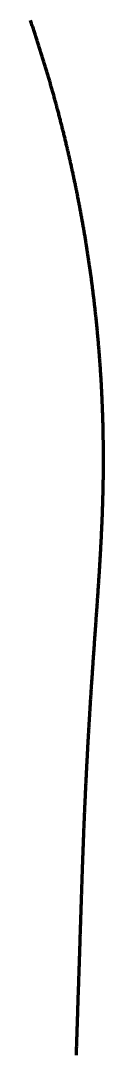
# Model space of a CAD drawing. Header units: metres. Extents: x 84843 to 90196, y 2281619 to 2289011.
# Drawn here: x 90163.6 to 90196.3, y 2281619 to 2282081 of the extents above; entities that cross this region are included whole.
import ezdxf

# ---------------------------------------------------------------- set-up
doc = ezdxf.new("R2010")
doc.units = ezdxf.units.M
doc.layers.add('Linje - 1', color=5, linetype='Continuous', lineweight=200)

msp = doc.modelspace()

# ---------------------------------------------------------------- linework, layer by layer
at = {"layer": 'Linje - 1'}
msp.add_polyline3d([(90184.12, 2281618.98, 44.11), (90184.14, 2281619.48, 44.1), (90184.15, 2281619.98, 44.09), (90184.17, 2281620.48, 44.08), (90184.19, 2281620.98, 44.06), (90184.2, 2281621.48, 44.05), (90184.22, 2281621.98, 44.04), (90184.23, 2281622.48, 44.02), (90184.25, 2281622.98, 44.01), (90184.27, 2281623.48, 44), (90184.28, 2281623.98, 43.99), (90184.3, 2281624.48, 43.97), (90184.32, 2281624.98, 43.96), (90184.33, 2281625.48, 43.95), (90184.35, 2281625.98, 43.93), (90184.37, 2281626.48, 43.92), (90184.38, 2281626.98, 43.91), (90184.4, 2281627.48, 43.9), (90184.42, 2281627.98, 43.88), (90184.43, 2281628.48, 43.87), (90184.45, 2281628.98, 43.86), (90184.47, 2281629.48, 43.84), (90184.48, 2281629.98, 43.83), (90184.5, 2281630.48, 43.82), (90184.52, 2281630.98, 43.81), (90184.53, 2281631.48, 43.79), (90184.55, 2281631.98, 43.78), (90184.56, 2281632.48, 43.77), (90184.58, 2281632.98, 43.75), (90184.6, 2281633.48, 43.74), (90184.61, 2281633.98, 43.73), (90184.63, 2281634.48, 43.72), (90184.65, 2281634.98, 43.7), (90184.66, 2281635.47, 43.69), (90184.68, 2281635.97, 43.68), (90184.7, 2281636.47, 43.66), (90184.71, 2281636.97, 43.65), (90184.73, 2281637.47, 43.64), (90184.75, 2281637.97, 43.63), (90184.76, 2281638.47, 43.61), (90184.78, 2281638.97, 43.6), (90184.8, 2281639.47, 43.59), (90184.81, 2281639.97, 43.57), (90184.83, 2281640.47, 43.56), (90184.84, 2281640.97, 43.55), (90184.86, 2281641.47, 43.54), (90184.88, 2281641.97, 43.52), (90184.89, 2281642.47, 43.51), (90184.91, 2281642.97, 43.5), (90184.93, 2281643.47, 43.48), (90184.94, 2281643.97, 43.47), (90184.96, 2281644.47, 43.46), (90184.98, 2281644.97, 43.44), (90184.99, 2281645.47, 43.43), (90185.01, 2281645.97, 43.42), (90185.03, 2281646.47, 43.41), (90185.04, 2281646.97, 43.39), (90185.06, 2281647.47, 43.38), (90185.08, 2281647.97, 43.37), (90185.09, 2281648.47, 43.35), (90185.11, 2281648.97, 43.34), (90185.13, 2281649.47, 43.33), (90185.14, 2281649.97, 43.32), (90185.16, 2281650.47, 43.3), (90185.17, 2281650.97, 43.29), (90185.19, 2281651.47, 43.28), (90185.21, 2281651.97, 43.26), (90185.22, 2281652.47, 43.25), (90185.24, 2281652.97, 43.24), (90185.26, 2281653.47, 43.23), (90185.27, 2281653.96, 43.21), (90185.29, 2281654.46, 43.2), (90185.31, 2281654.96, 43.19), (90185.32, 2281655.46, 43.17), (90185.34, 2281655.96, 43.16), (90185.36, 2281656.46, 43.15), (90185.37, 2281656.96, 43.14), (90185.39, 2281657.46, 43.12), (90185.41, 2281657.96, 43.11), (90185.42, 2281658.46, 43.1), (90185.44, 2281658.96, 43.08), (90185.45, 2281659.46, 43.07), (90185.47, 2281659.96, 43.06), (90185.49, 2281660.46, 43.05), (90185.5, 2281660.96, 43.03), (90185.52, 2281661.46, 43.02), (90185.54, 2281661.96, 43.01), (90185.55, 2281662.46, 42.99), (90185.57, 2281662.96, 42.98), (90185.59, 2281663.46, 42.97), (90185.6, 2281663.96, 42.96), (90185.62, 2281664.46, 42.94), (90185.64, 2281664.96, 42.93), (90185.65, 2281665.46, 42.92), (90185.67, 2281665.96, 42.9), (90185.69, 2281666.46, 42.89), (90185.7, 2281666.96, 42.88), (90185.72, 2281667.46, 42.87), (90185.74, 2281667.96, 42.85), (90185.75, 2281668.46, 42.84), (90185.77, 2281668.96, 42.83), (90185.78, 2281669.46, 42.81), (90185.8, 2281669.96, 42.8), (90185.82, 2281670.46, 42.79), (90185.83, 2281670.96, 42.78), (90185.85, 2281671.46, 42.76), (90185.87, 2281671.96, 42.75), (90185.88, 2281672.45, 42.74), (90185.9, 2281672.95, 42.72), (90185.92, 2281673.45, 42.71), (90185.93, 2281673.95, 42.7), (90185.95, 2281674.45, 42.68), (90185.97, 2281674.95, 42.67), (90185.98, 2281675.45, 42.66), (90186, 2281675.95, 42.65), (90186.02, 2281676.45, 42.63), (90186.03, 2281676.95, 42.62), (90186.05, 2281677.45, 42.61), (90186.06, 2281677.95, 42.59), (90186.08, 2281678.45, 42.58), (90186.1, 2281678.95, 42.57), (90186.11, 2281679.45, 42.56), (90186.13, 2281679.95, 42.54), (90186.15, 2281680.45, 42.53), (90186.16, 2281680.95, 42.52), (90186.18, 2281681.45, 42.5), (90186.2, 2281681.95, 42.49), (90186.21, 2281682.45, 42.48), (90186.23, 2281682.95, 42.47), (90186.25, 2281683.45, 42.45), (90186.26, 2281683.95, 42.44), (90186.28, 2281684.45, 42.43), (90186.3, 2281684.95, 42.41), (90186.31, 2281685.45, 42.4), (90186.33, 2281685.95, 42.39), (90186.35, 2281686.45, 42.38), (90186.36, 2281686.95, 42.36), (90186.38, 2281687.45, 42.35), (90186.39, 2281687.95, 42.34), (90186.41, 2281688.45, 42.32), (90186.43, 2281688.95, 42.31), (90186.44, 2281689.45, 42.3), (90186.46, 2281689.95, 42.29), (90186.48, 2281690.44, 42.27), (90186.49, 2281690.94, 42.26), (90186.51, 2281691.44, 42.25), (90186.53, 2281691.94, 42.23), (90186.54, 2281692.44, 42.22), (90186.56, 2281692.94, 42.21), (90186.58, 2281693.44, 42.2), (90186.59, 2281693.94, 42.18), (90186.61, 2281694.44, 42.17), (90186.63, 2281694.94, 42.16), (90186.64, 2281695.44, 42.14), (90186.66, 2281695.94, 42.13), (90186.68, 2281696.44, 42.12), (90186.69, 2281696.94, 42.11), (90186.71, 2281697.44, 42.09), (90186.73, 2281697.94, 42.08), (90186.74, 2281698.44, 42.07), (90186.76, 2281698.94, 42.05), (90186.78, 2281699.44, 42.04), (90186.79, 2281699.94, 42.03), (90186.81, 2281700.44, 42.02), (90186.83, 2281700.94, 42), (90186.85, 2281701.44, 41.99), (90186.86, 2281701.94, 41.98), (90186.88, 2281702.44, 41.96), (90186.9, 2281702.94, 41.95), (90186.91, 2281703.44, 41.94), (90186.93, 2281703.94, 41.92), (90186.95, 2281704.44, 41.91), (90186.97, 2281704.94, 41.9), (90186.98, 2281705.44, 41.89), (90187, 2281705.94, 41.87), (90187.02, 2281706.44, 41.86), (90187.04, 2281706.94, 41.85), (90187.05, 2281707.44, 41.83), (90187.07, 2281707.93, 41.82), (90187.09, 2281708.43, 41.81), (90187.11, 2281708.93, 41.8), (90187.13, 2281709.43, 41.78), (90187.14, 2281709.93, 41.77), (90187.16, 2281710.43, 41.76), (90187.18, 2281710.93, 41.74), (90187.2, 2281711.43, 41.73), (90187.22, 2281711.93, 41.72), (90187.24, 2281712.43, 41.71), (90187.26, 2281712.93, 41.69), (90187.27, 2281713.43, 41.68), (90187.29, 2281713.93, 41.67), (90187.31, 2281714.43, 41.65), (90187.33, 2281714.93, 41.64), (90187.35, 2281715.43, 41.63), (90187.37, 2281715.93, 41.62), (90187.39, 2281716.43, 41.6), (90187.41, 2281716.93, 41.59), (90187.43, 2281717.43, 41.58), (90187.45, 2281717.93, 41.56), (90187.47, 2281718.43, 41.55), (90187.49, 2281718.93, 41.54), (90187.51, 2281719.43, 41.53), (90187.53, 2281719.93, 41.51), (90187.55, 2281720.43, 41.5), (90187.57, 2281720.93, 41.49), (90187.59, 2281721.42, 41.47), (90187.61, 2281721.92, 41.46), (90187.63, 2281722.42, 41.45), (90187.65, 2281722.92, 41.44), (90187.67, 2281723.42, 41.42), (90187.69, 2281723.92, 41.41), (90187.71, 2281724.42, 41.4), (90187.74, 2281724.92, 41.38), (90187.76, 2281725.42, 41.37), (90187.78, 2281725.92, 41.36), (90187.8, 2281726.42, 41.35), (90187.82, 2281726.92, 41.33), (90187.84, 2281727.42, 41.32), (90187.86, 2281727.92, 41.31), (90187.89, 2281728.42, 41.3), (90187.91, 2281728.92, 41.29), (90187.93, 2281729.42, 41.27), (90187.95, 2281729.92, 41.26), (90187.97, 2281730.42, 41.25), (90188, 2281730.92, 41.24), (90188.02, 2281731.42, 41.22), (90188.04, 2281731.92, 41.21), (90188.06, 2281732.41, 41.2), (90188.09, 2281732.91, 41.19), (90188.11, 2281733.41, 41.18), (90188.13, 2281733.91, 41.17), (90188.16, 2281734.41, 41.15), (90188.18, 2281734.91, 41.14), (90188.2, 2281735.41, 41.13), (90188.23, 2281735.91, 41.12), (90188.25, 2281736.41, 41.11), (90188.27, 2281736.91, 41.1), (90188.3, 2281737.41, 41.08), (90188.32, 2281737.91, 41.07), (90188.34, 2281738.41, 41.06), (90188.37, 2281738.91, 41.05), (90188.39, 2281739.41, 41.04), (90188.42, 2281739.91, 41.03), (90188.44, 2281740.41, 41.02), (90188.47, 2281740.91, 41.01), (90188.49, 2281741.4, 40.99), (90188.51, 2281741.9, 40.98), (90188.54, 2281742.4, 40.97), (90188.56, 2281742.9, 40.96), (90188.59, 2281743.4, 40.95), (90188.61, 2281743.9, 40.94), (90188.64, 2281744.4, 40.93), (90188.66, 2281744.9, 40.92), (90188.69, 2281745.4, 40.91), (90188.71, 2281745.9, 40.9), (90188.74, 2281746.4, 40.89), (90188.76, 2281746.9, 40.88), (90188.79, 2281747.4, 40.87), (90188.82, 2281747.9, 40.86), (90188.84, 2281748.4, 40.85), (90188.87, 2281748.9, 40.84), (90188.89, 2281749.39, 40.83), (90188.92, 2281749.89, 40.82), (90188.95, 2281750.39, 40.81), (90188.97, 2281750.89, 40.8), (90189, 2281751.39, 40.79), (90189.03, 2281751.89, 40.78), (90189.05, 2281752.39, 40.77), (90189.08, 2281752.89, 40.76), (90189.11, 2281753.39, 40.75), (90189.13, 2281753.89, 40.74), (90189.16, 2281754.39, 40.73), (90189.19, 2281754.89, 40.72), (90189.21, 2281755.39, 40.71), (90189.24, 2281755.89, 40.7), (90189.27, 2281756.38, 40.69), (90189.3, 2281756.88, 40.68), (90189.32, 2281757.38, 40.67), (90189.35, 2281757.88, 40.66), (90189.38, 2281758.38, 40.65), (90189.41, 2281758.88, 40.64), (90189.44, 2281759.38, 40.63), (90189.46, 2281759.88, 40.62), (90189.49, 2281760.38, 40.61), (90189.52, 2281760.88, 40.6), (90189.55, 2281761.38, 40.6), (90189.58, 2281761.88, 40.59), (90189.61, 2281762.37, 40.58), (90189.63, 2281762.87, 40.57), (90189.66, 2281763.37, 40.56), (90189.69, 2281763.87, 40.55), (90189.72, 2281764.37, 40.54), (90189.75, 2281764.87, 40.53), (90189.78, 2281765.37, 40.53), (90189.81, 2281765.87, 40.52), (90189.84, 2281766.37, 40.51), (90189.87, 2281766.87, 40.5), (90189.9, 2281767.37, 40.49), (90189.93, 2281767.87, 40.48), (90189.96, 2281768.36, 40.47), (90189.99, 2281768.86, 40.47), (90190.02, 2281769.36, 40.46), (90190.05, 2281769.86, 40.45), (90190.08, 2281770.36, 40.44), (90190.11, 2281770.86, 40.43), (90190.14, 2281771.36, 40.43), (90190.17, 2281771.86, 40.42), (90190.2, 2281772.36, 40.41), (90190.23, 2281772.86, 40.4), (90190.26, 2281773.36, 40.39), (90190.29, 2281773.85, 40.39), (90190.32, 2281774.35, 40.38), (90190.35, 2281774.85, 40.37), (90190.39, 2281775.35, 40.36), (90190.42, 2281775.85, 40.36), (90190.45, 2281776.35, 40.35), (90190.48, 2281776.85, 40.34), (90190.51, 2281777.35, 40.33), (90190.54, 2281777.85, 40.33), (90190.57, 2281778.35, 40.32), (90190.61, 2281778.84, 40.31), (90190.64, 2281779.34, 40.3), (90190.67, 2281779.84, 40.3), (90190.7, 2281780.34, 40.29), (90190.74, 2281780.84, 40.28), (90190.77, 2281781.34, 40.28), (90190.8, 2281781.84, 40.27), (90190.83, 2281782.34, 40.26), (90190.87, 2281782.84, 40.26), (90190.9, 2281783.33, 40.25), (90190.93, 2281783.83, 40.24), (90190.96, 2281784.33, 40.23), (90191, 2281784.83, 40.23), (90191.03, 2281785.33, 40.22), (90191.06, 2281785.83, 40.22), (90191.1, 2281786.33, 40.21), (90191.13, 2281786.83, 40.2), (90191.16, 2281787.33, 40.2), (90191.2, 2281787.82, 40.19), (90191.23, 2281788.32, 40.18), (90191.27, 2281788.82, 40.18), (90191.3, 2281789.32, 40.17), (90191.33, 2281789.82, 40.16), (90191.37, 2281790.32, 40.16), (90191.4, 2281790.82, 40.15), (90191.44, 2281791.32, 40.15), (90191.47, 2281791.82, 40.14), (90191.51, 2281792.31, 40.13), (90191.54, 2281792.81, 40.13), (90191.57, 2281793.31, 40.12), (90191.61, 2281793.81, 40.12), (90191.64, 2281794.31, 40.11), (90191.68, 2281794.81, 40.11), (90191.71, 2281795.31, 40.1), (90191.75, 2281795.81, 40.09), (90191.78, 2281796.3, 40.09), (90191.82, 2281796.8, 40.08), (90191.85, 2281797.3, 40.08), (90191.89, 2281797.8, 40.07), (90191.92, 2281798.3, 40.07), (90191.96, 2281798.8, 40.06), (90191.99, 2281799.3, 40.06), (90192.03, 2281799.8, 40.05), (90192.06, 2281800.3, 40.05), (90192.1, 2281800.79, 40.04), (90192.13, 2281801.29, 40.04), (90192.17, 2281801.79, 40.03), (90192.2, 2281802.29, 40.03), (90192.24, 2281802.79, 40.02), (90192.27, 2281803.29, 40.02), (90192.31, 2281803.79, 40.01), (90192.35, 2281804.29, 40.01), (90192.38, 2281804.78, 40), (90192.42, 2281805.28, 40), (90192.45, 2281805.78, 39.99), (90192.49, 2281806.28, 39.99), (90192.52, 2281806.78, 39.98), (90192.56, 2281807.28, 39.98), (90192.59, 2281807.78, 39.98), (90192.63, 2281808.27, 39.97), (90192.66, 2281808.77, 39.97), (90192.7, 2281809.27, 39.96), (90192.74, 2281809.77, 39.96), (90192.77, 2281810.27, 39.96), (90192.81, 2281810.77, 39.95), (90192.84, 2281811.27, 39.95), (90192.88, 2281811.77, 39.94), (90192.91, 2281812.26, 39.94), (90192.95, 2281812.76, 39.94), (90192.98, 2281813.26, 39.93), (90193.02, 2281813.76, 39.93), (90193.05, 2281814.26, 39.92), (90193.09, 2281814.76, 39.92), (90193.13, 2281815.26, 39.92), (90193.16, 2281815.76, 39.91), (90193.2, 2281816.25, 39.91), (90193.23, 2281816.75, 39.91), (90193.27, 2281817.25, 39.9), (90193.3, 2281817.75, 39.9), (90193.34, 2281818.25, 39.9), (90193.37, 2281818.75, 39.89), (90193.41, 2281819.25, 39.89), (90193.44, 2281819.75, 39.89), (90193.48, 2281820.25, 39.88), (90193.51, 2281820.74, 39.88), (90193.55, 2281821.24, 39.88), (90193.58, 2281821.74, 39.87), (90193.61, 2281822.24, 39.87), (90193.65, 2281822.74, 39.87), (90193.68, 2281823.24, 39.87), (90193.72, 2281823.74, 39.86), (90193.75, 2281824.24, 39.86), (90193.79, 2281824.73, 39.86), (90193.82, 2281825.23, 39.86), (90193.85, 2281825.73, 39.85), (90193.89, 2281826.23, 39.85), (90193.92, 2281826.73, 39.85), (90193.95, 2281827.23, 39.85), (90193.99, 2281827.73, 39.84), (90194.02, 2281828.23, 39.84), (90194.05, 2281828.73, 39.84), (90194.09, 2281829.22, 39.84), (90194.12, 2281829.72, 39.83), (90194.15, 2281830.22, 39.83), (90194.19, 2281830.72, 39.83), (90194.22, 2281831.22, 39.83), (90194.25, 2281831.72, 39.82), (90194.28, 2281832.22, 39.82), (90194.31, 2281832.72, 39.82), (90194.35, 2281833.22, 39.82), (90194.38, 2281833.71, 39.81), (90194.41, 2281834.21, 39.81), (90194.44, 2281834.71, 39.81), (90194.47, 2281835.21, 39.81), (90194.5, 2281835.71, 39.8), (90194.53, 2281836.21, 39.8), (90194.57, 2281836.71, 39.8), (90194.6, 2281837.21, 39.8), (90194.63, 2281837.71, 39.79), (90194.66, 2281838.21, 39.79), (90194.69, 2281838.71, 39.79), (90194.72, 2281839.2, 39.79), (90194.75, 2281839.7, 39.78), (90194.78, 2281840.2, 39.78), (90194.81, 2281840.7, 39.78), (90194.83, 2281841.2, 39.78), (90194.86, 2281841.7, 39.77), (90194.89, 2281842.2, 39.77), (90194.92, 2281842.7, 39.77), (90194.95, 2281843.2, 39.77), (90194.98, 2281843.7, 39.76), (90195.01, 2281844.2, 39.76), (90195.03, 2281844.7, 39.76), (90195.06, 2281845.19, 39.76), (90195.09, 2281845.69, 39.75), (90195.11, 2281846.19, 39.75), (90195.14, 2281846.69, 39.75), (90195.17, 2281847.19, 39.75), (90195.19, 2281847.69, 39.74), (90195.22, 2281848.19, 39.74), (90195.25, 2281848.69, 39.74), (90195.27, 2281849.19, 39.74), (90195.3, 2281849.69, 39.73), (90195.32, 2281850.19, 39.73), (90195.35, 2281850.69, 39.73), (90195.37, 2281851.19, 39.73), (90195.4, 2281851.69, 39.72), (90195.42, 2281852.19, 39.72), (90195.44, 2281852.68, 39.72), (90195.47, 2281853.18, 39.72), (90195.49, 2281853.68, 39.72), (90195.51, 2281854.18, 39.71), (90195.54, 2281854.68, 39.71), (90195.56, 2281855.18, 39.71), (90195.58, 2281855.68, 39.71), (90195.6, 2281856.18, 39.7), (90195.62, 2281856.68, 39.7), (90195.64, 2281857.18, 39.7), (90195.67, 2281857.68, 39.7), (90195.69, 2281858.18, 39.69), (90195.71, 2281858.68, 39.69), (90195.73, 2281859.18, 39.69), (90195.75, 2281859.68, 39.69), (90195.76, 2281860.18, 39.68), (90195.78, 2281860.68, 39.68), (90195.8, 2281861.18, 39.68), (90195.82, 2281861.68, 39.68), (90195.84, 2281862.18, 39.67), (90195.86, 2281862.68, 39.67), (90195.87, 2281863.18, 39.67), (90195.89, 2281863.68, 39.67), (90195.91, 2281864.18, 39.66), (90195.92, 2281864.68, 39.66), (90195.94, 2281865.17, 39.66), (90195.96, 2281865.67, 39.66), (90195.97, 2281866.17, 39.65), (90195.99, 2281866.67, 39.65), (90196, 2281867.17, 39.65), (90196.01, 2281867.67, 39.65), (90196.03, 2281868.17, 39.64), (90196.04, 2281868.67, 39.64), (90196.05, 2281869.17, 39.64), (90196.07, 2281869.67, 39.64), (90196.08, 2281870.17, 39.63), (90196.09, 2281870.67, 39.63), (90196.1, 2281871.17, 39.63), (90196.11, 2281871.67, 39.63), (90196.13, 2281872.17, 39.62), (90196.14, 2281872.67, 39.62), (90196.15, 2281873.17, 39.62), (90196.15, 2281873.67, 39.62), (90196.16, 2281874.17, 39.61), (90196.17, 2281874.67, 39.61), (90196.18, 2281875.17, 39.61), (90196.19, 2281875.67, 39.61), (90196.2, 2281876.17, 39.6), (90196.2, 2281876.67, 39.6), (90196.21, 2281877.17, 39.6), (90196.22, 2281877.67, 39.6), (90196.22, 2281878.17, 39.6), (90196.23, 2281878.67, 39.59), (90196.23, 2281879.17, 39.59), (90196.24, 2281879.67, 39.59), (90196.24, 2281880.17, 39.59), (90196.25, 2281880.67, 39.58), (90196.25, 2281881.17, 39.58), (90196.25, 2281881.67, 39.58), (90196.25, 2281882.17, 39.58), (90196.26, 2281882.67, 39.57), (90196.26, 2281883.17, 39.57), (90196.26, 2281883.67, 39.57), (90196.26, 2281884.17, 39.57), (90196.26, 2281884.67, 39.56), (90196.26, 2281885.17, 39.56), (90196.26, 2281885.67, 39.56), (90196.26, 2281886.17, 39.56), (90196.26, 2281886.67, 39.55), (90196.26, 2281887.17, 39.55), (90196.26, 2281887.67, 39.55), (90196.25, 2281888.17, 39.55), (90196.25, 2281888.67, 39.54), (90196.25, 2281889.17, 39.54), (90196.24, 2281889.67, 39.54), (90196.24, 2281890.17, 39.54), (90196.23, 2281890.67, 39.53), (90196.23, 2281891.17, 39.53), (90196.22, 2281891.67, 39.53), (90196.22, 2281892.17, 39.53), (90196.21, 2281892.67, 39.52), (90196.21, 2281893.17, 39.52), (90196.2, 2281893.67, 39.52), (90196.19, 2281894.17, 39.52), (90196.18, 2281894.67, 39.51), (90196.18, 2281895.17, 39.51), (90196.17, 2281895.67, 39.51), (90196.16, 2281896.17, 39.51), (90196.15, 2281896.67, 39.5), (90196.14, 2281897.17, 39.5), (90196.13, 2281897.67, 39.5), (90196.12, 2281898.17, 39.5), (90196.11, 2281898.67, 39.49), (90196.1, 2281899.17, 39.49), (90196.08, 2281899.67, 39.49), (90196.07, 2281900.17, 39.49), (90196.06, 2281900.67, 39.48), (90196.05, 2281901.17, 39.48), (90196.03, 2281901.67, 39.48), (90196.02, 2281902.17, 39.48), (90196, 2281902.67, 39.47), (90195.99, 2281903.17, 39.47), (90195.97, 2281903.67, 39.47), (90195.96, 2281904.17, 39.47), (90195.94, 2281904.67, 39.47), (90195.92, 2281905.17, 39.46), (90195.91, 2281905.67, 39.46), (90195.89, 2281906.17, 39.46), (90195.87, 2281906.67, 39.46), (90195.85, 2281907.17, 39.45), (90195.84, 2281907.67, 39.45), (90195.82, 2281908.17, 39.45), (90195.8, 2281908.67, 39.45), (90195.78, 2281909.16, 39.44), (90195.76, 2281909.66, 39.44), (90195.74, 2281910.16, 39.44), (90195.72, 2281910.66, 39.44), (90195.69, 2281911.16, 39.43), (90195.67, 2281911.66, 39.43), (90195.65, 2281912.16, 39.43), (90195.63, 2281912.66, 39.43), (90195.61, 2281913.16, 39.42), (90195.58, 2281913.66, 39.42), (90195.56, 2281914.16, 39.42), (90195.53, 2281914.66, 39.42), (90195.51, 2281915.16, 39.41), (90195.48, 2281915.66, 39.41), (90195.46, 2281916.16, 39.41), (90195.43, 2281916.66, 39.41), (90195.41, 2281917.16, 39.4), (90195.38, 2281917.66, 39.4), (90195.35, 2281918.15, 39.4), (90195.32, 2281918.65, 39.4), (90195.3, 2281919.15, 39.39), (90195.27, 2281919.65, 39.39), (90195.24, 2281920.15, 39.39), (90195.21, 2281920.65, 39.39), (90195.18, 2281921.15, 39.38), (90195.15, 2281921.65, 39.38), (90195.12, 2281922.15, 39.38), (90195.09, 2281922.65, 39.38), (90195.06, 2281923.15, 39.37), (90195.02, 2281923.64, 39.37), (90194.99, 2281924.14, 39.37), (90194.96, 2281924.64, 39.37), (90194.93, 2281925.14, 39.36), (90194.89, 2281925.64, 39.36), (90194.86, 2281926.14, 39.36), (90194.83, 2281926.64, 39.36), (90194.79, 2281927.14, 39.35), (90194.76, 2281927.64, 39.35), (90194.72, 2281928.13, 39.35), (90194.68, 2281928.63, 39.35), (90194.65, 2281929.13, 39.34), (90194.61, 2281929.63, 39.34), (90194.57, 2281930.13, 39.34), (90194.54, 2281930.63, 39.34), (90194.5, 2281931.13, 39.33), (90194.46, 2281931.62, 39.33), (90194.42, 2281932.12, 39.33), (90194.38, 2281932.62, 39.32), (90194.34, 2281933.12, 39.32), (90194.3, 2281933.62, 39.32), (90194.26, 2281934.12, 39.32), (90194.22, 2281934.62, 39.31), (90194.18, 2281935.11, 39.31), (90194.14, 2281935.61, 39.31), (90194.1, 2281936.11, 39.3), (90194.05, 2281936.61, 39.3), (90194.01, 2281937.11, 39.3), (90193.97, 2281937.6, 39.3), (90193.92, 2281938.1, 39.29), (90193.88, 2281938.6, 39.29), (90193.83, 2281939.1, 39.29), (90193.79, 2281939.6, 39.28), (90193.74, 2281940.09, 39.28), (90193.7, 2281940.59, 39.28), (90193.65, 2281941.09, 39.27), (90193.61, 2281941.59, 39.27), (90193.56, 2281942.09, 39.27), (90193.51, 2281942.58, 39.26), (90193.46, 2281943.08, 39.26), (90193.42, 2281943.58, 39.26), (90193.37, 2281944.08, 39.25), (90193.32, 2281944.57, 39.25), (90193.27, 2281945.07, 39.25), (90193.22, 2281945.57, 39.24), (90193.17, 2281946.07, 39.24), (90193.12, 2281946.56, 39.24), (90193.07, 2281947.06, 39.23), (90193.01, 2281947.56, 39.23), (90192.96, 2281948.06, 39.23), (90192.91, 2281948.55, 39.22), (90192.86, 2281949.05, 39.22), (90192.8, 2281949.55, 39.21), (90192.75, 2281950.04, 39.21), (90192.7, 2281950.54, 39.21), (90192.64, 2281951.04, 39.2), (90192.59, 2281951.54, 39.2), (90192.53, 2281952.03, 39.2), (90192.48, 2281952.53, 39.19), (90192.42, 2281953.03, 39.19), (90192.36, 2281953.52, 39.19), (90192.31, 2281954.02, 39.18), (90192.25, 2281954.52, 39.18), (90192.19, 2281955.01, 39.17), (90192.13, 2281955.51, 39.17), (90192.07, 2281956.01, 39.17), (90192.02, 2281956.5, 39.16), (90191.96, 2281957, 39.16), (90191.9, 2281957.5, 39.15), (90191.84, 2281957.99, 39.15), (90191.78, 2281958.49, 39.15), (90191.71, 2281958.99, 39.14), (90191.65, 2281959.48, 39.14), (90191.59, 2281959.98, 39.13), (90191.53, 2281960.47, 39.13), (90191.47, 2281960.97, 39.13), (90191.4, 2281961.47, 39.12), (90191.34, 2281961.96, 39.12), (90191.28, 2281962.46, 39.11), (90191.21, 2281962.95, 39.11), (90191.15, 2281963.45, 39.1), (90191.08, 2281963.94, 39.1), (90191.02, 2281964.44, 39.1), (90190.95, 2281964.94, 39.09), (90190.88, 2281965.43, 39.09), (90190.82, 2281965.93, 39.08), (90190.75, 2281966.42, 39.08), (90190.68, 2281966.92, 39.07), (90190.61, 2281967.41, 39.07), (90190.55, 2281967.91, 39.07), (90190.48, 2281968.4, 39.06), (90190.41, 2281968.9, 39.06), (90190.34, 2281969.39, 39.05), (90190.27, 2281969.89, 39.05), (90190.2, 2281970.38, 39.04), (90190.13, 2281970.88, 39.04), (90190.06, 2281971.37, 39.03), (90189.98, 2281971.87, 39.03), (90189.91, 2281972.36, 39.02), (90189.84, 2281972.86, 39.02), (90189.77, 2281973.35, 39.02), (90189.69, 2281973.85, 39.01), (90189.62, 2281974.34, 39.01), (90189.54, 2281974.84, 39), (90189.47, 2281975.33, 39), (90189.4, 2281975.83, 38.99), (90189.32, 2281976.32, 38.99), (90189.24, 2281976.81, 38.98), (90189.17, 2281977.31, 38.98), (90189.09, 2281977.8, 38.97), (90189.01, 2281978.3, 38.97), (90188.94, 2281978.79, 38.96), (90188.86, 2281979.28, 38.96), (90188.78, 2281979.78, 38.95), (90188.7, 2281980.27, 38.95), (90188.62, 2281980.77, 38.94), (90188.54, 2281981.26, 38.94), (90188.46, 2281981.75, 38.93), (90188.38, 2281982.25, 38.93), (90188.3, 2281982.74, 38.92), (90188.22, 2281983.23, 38.92), (90188.14, 2281983.73, 38.91), (90188.06, 2281984.22, 38.91), (90187.98, 2281984.71, 38.9), (90187.89, 2281985.21, 38.9), (90187.81, 2281985.7, 38.89), (90187.73, 2281986.19, 38.89), (90187.64, 2281986.68, 38.88), (90187.56, 2281987.18, 38.87), (90187.47, 2281987.67, 38.87), (90187.39, 2281988.16, 38.86), (90187.3, 2281988.66, 38.86), (90187.22, 2281989.15, 38.85), (90187.13, 2281989.64, 38.85), (90187.04, 2281990.13, 38.84), (90186.96, 2281990.63, 38.84), (90186.87, 2281991.12, 38.83), (90186.78, 2281991.61, 38.83), (90186.69, 2281992.1, 38.82), (90186.6, 2281992.59, 38.81), (90186.51, 2281993.09, 38.81), (90186.42, 2281993.58, 38.8), (90186.33, 2281994.07, 38.8), (90186.24, 2281994.56, 38.79), (90186.15, 2281995.05, 38.79), (90186.06, 2281995.54, 38.78), (90185.97, 2281996.04, 38.77), (90185.88, 2281996.53, 38.77), (90185.78, 2281997.02, 38.76), (90185.69, 2281997.51, 38.76), (90185.6, 2281998, 38.75), (90185.5, 2281998.49, 38.75), (90185.41, 2281998.98, 38.74), (90185.32, 2281999.47, 38.73), (90185.22, 2281999.97, 38.73), (90185.13, 2282000.46, 38.72), (90185.03, 2282000.95, 38.72), (90184.93, 2282001.44, 38.71), (90184.84, 2282001.93, 38.7), (90184.74, 2282002.42, 38.7), (90184.64, 2282002.91, 38.69), (90184.55, 2282003.4, 38.69), (90184.45, 2282003.89, 38.68), (90184.35, 2282004.38, 38.67), (90184.25, 2282004.87, 38.67), (90184.15, 2282005.36, 38.66), (90184.05, 2282005.85, 38.66), (90183.95, 2282006.34, 38.65), (90183.85, 2282006.83, 38.64), (90183.75, 2282007.32, 38.64), (90183.65, 2282007.81, 38.63), (90183.54, 2282008.3, 38.62), (90183.44, 2282008.79, 38.62), (90183.34, 2282009.28, 38.61), (90183.24, 2282009.77, 38.6), (90183.13, 2282010.26, 38.6), (90183.03, 2282010.75, 38.59), (90182.93, 2282011.23, 38.59), (90182.82, 2282011.72, 38.58), (90182.72, 2282012.21, 38.57), (90182.61, 2282012.7, 38.57), (90182.5, 2282013.19, 38.56), (90182.4, 2282013.68, 38.55), (90182.29, 2282014.17, 38.55), (90182.18, 2282014.65, 38.54), (90182.08, 2282015.14, 38.53), (90181.97, 2282015.63, 38.53), (90181.86, 2282016.12, 38.52), (90181.75, 2282016.61, 38.51), (90181.64, 2282017.1, 38.51), (90181.53, 2282017.58, 38.5), (90181.42, 2282018.07, 38.49), (90181.31, 2282018.56, 38.49), (90181.2, 2282019.05, 38.48), (90181.09, 2282019.53, 38.47), (90180.98, 2282020.02, 38.47), (90180.87, 2282020.51, 38.46), (90180.75, 2282021, 38.45), (90180.64, 2282021.48, 38.45), (90180.53, 2282021.97, 38.44), (90180.41, 2282022.46, 38.43), (90180.3, 2282022.94, 38.42), (90180.19, 2282023.43, 38.42), (90180.07, 2282023.92, 38.41), (90179.96, 2282024.4, 38.4), (90179.84, 2282024.89, 38.4), (90179.73, 2282025.38, 38.39), (90179.61, 2282025.86, 38.38), (90179.49, 2282026.35, 38.37), (90179.37, 2282026.83, 38.37), (90179.26, 2282027.32, 38.36), (90179.14, 2282027.81, 38.35), (90179.02, 2282028.29, 38.35), (90178.9, 2282028.78, 38.34), (90178.78, 2282029.26, 38.33), (90178.66, 2282029.75, 38.32), (90178.54, 2282030.23, 38.32), (90178.42, 2282030.72, 38.31), (90178.3, 2282031.2, 38.3), (90178.18, 2282031.69, 38.29), (90178.06, 2282032.17, 38.29), (90177.94, 2282032.66, 38.28), (90177.81, 2282033.14, 38.27), (90177.69, 2282033.63, 38.26), (90177.57, 2282034.11, 38.26), (90177.44, 2282034.6, 38.25), (90177.32, 2282035.08, 38.24), (90177.2, 2282035.57, 38.23), (90177.07, 2282036.05, 38.23), (90176.95, 2282036.54, 38.22), (90176.82, 2282037.02, 38.21), (90176.69, 2282037.5, 38.2), (90176.57, 2282037.99, 38.2), (90176.44, 2282038.47, 38.19), (90176.31, 2282038.95, 38.18), (90176.19, 2282039.44, 38.17), (90176.06, 2282039.92, 38.17), (90175.93, 2282040.4, 38.16), (90175.8, 2282040.89, 38.15), (90175.67, 2282041.37, 38.14), (90175.54, 2282041.85, 38.13), (90175.41, 2282042.34, 38.13), (90175.28, 2282042.82, 38.12), (90175.15, 2282043.3, 38.11), (90175.02, 2282043.78, 38.1), (90174.89, 2282044.27, 38.09), (90174.76, 2282044.75, 38.09), (90174.62, 2282045.23, 38.08), (90174.49, 2282045.71, 38.07), (90174.36, 2282046.19, 38.06), (90174.22, 2282046.68, 38.05), (90174.09, 2282047.16, 38.05), (90173.96, 2282047.64, 38.04), (90173.82, 2282048.12, 38.03), (90173.69, 2282048.6, 38.02), (90173.55, 2282049.08, 38.01), (90173.41, 2282049.56, 38), (90173.28, 2282050.05, 38), (90173.14, 2282050.53, 37.99), (90173, 2282051.01, 37.98), (90172.87, 2282051.49, 37.97), (90172.73, 2282051.97, 37.96), (90172.59, 2282052.45, 37.95), (90172.45, 2282052.93, 37.95), (90172.31, 2282053.41, 37.94), (90172.17, 2282053.89, 37.93), (90172.03, 2282054.37, 37.92), (90171.89, 2282054.85, 37.91), (90171.75, 2282055.33, 37.9), (90171.61, 2282055.81, 37.9), (90171.47, 2282056.29, 37.89), (90171.33, 2282056.77, 37.88), (90171.18, 2282057.25, 37.87), (90171.04, 2282057.73, 37.86), (90170.9, 2282058.21, 37.85), (90170.75, 2282058.68, 37.84), (90170.61, 2282059.16, 37.84), (90170.47, 2282059.64, 37.83), (90170.32, 2282060.12, 37.82), (90170.18, 2282060.6, 37.81), (90170.03, 2282061.08, 37.8), (90169.88, 2282061.56, 37.79), (90169.74, 2282062.03, 37.78), (90169.59, 2282062.51, 37.77), (90169.44, 2282062.99, 37.76), (90169.3, 2282063.47, 37.76), (90169.15, 2282063.94, 37.75), (90169, 2282064.42, 37.74), (90168.85, 2282064.9, 37.73), (90168.7, 2282065.38, 37.72), (90168.55, 2282065.85, 37.71), (90168.4, 2282066.33, 37.7), (90168.25, 2282066.81, 37.69), (90168.1, 2282067.28, 37.68), (90167.95, 2282067.76, 37.67), (90167.8, 2282068.24, 37.67), (90167.65, 2282068.71, 37.66), (90167.5, 2282069.19, 37.65), (90167.34, 2282069.67, 37.64), (90167.19, 2282070.14, 37.63), (90167.04, 2282070.62, 37.62), (90166.88, 2282071.09, 37.61), (90166.73, 2282071.57, 37.6), (90166.57, 2282072.05, 37.59), (90166.42, 2282072.52, 37.58), (90166.26, 2282073, 37.57), (90166.11, 2282073.47, 37.56), (90165.95, 2282073.95, 37.55), (90165.79, 2282074.42, 37.54), (90165.64, 2282074.9, 37.54), (90165.48, 2282075.37, 37.53), (90165.32, 2282075.84, 37.52), (90165.16, 2282076.32, 37.51), (90165.01, 2282076.79, 37.5), (90164.85, 2282077.27, 37.49), (90164.69, 2282077.74, 37.48), (90164.53, 2282078.21, 37.47), (90164.37, 2282078.69, 37.46), (90164.21, 2282079.16, 37.45), (90164.05, 2282079.64, 37.44), (90163.88, 2282080.11, 37.43), (90163.72, 2282080.58, 37.42), (90163.56, 2282081.05, 37.41)], dxfattribs=at)

doc.saveas('drawing.dxf')
